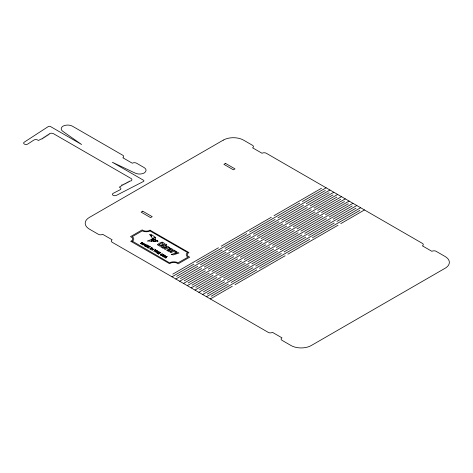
<?xml version="1.0" encoding="UTF-8"?>
<svg xmlns="http://www.w3.org/2000/svg" width="473" height="473" viewBox="0 0 473 473"><rect width="100%" height="100%" fill="white"/><g stroke="black" fill="none" stroke-linecap="round" stroke-linejoin="round"><path stroke-width="0.71" d="M142.349 242.673L141.244 244.009L143.893 243.494L142.113 244.511L142.391 244.671L144.49 243.459L141.705 243.902L142.881 242.525L142.479 242.294L140.375 243.506L142.414 242.637M150.03 230.18L188.928 252.576A4.943 2.856 0 0 0 189.714 257.158L178.085 263.875L177.718 263.55A4.943 2.856 0 0 0 169.618 263.721L130.755 241.283L131.263 241.029A4.955 2.862 0 0 0 130.501 236.63L142.178 229.884A4.955 2.862 0 0 0 150.042 230.185M172.781 274.133L218.455 247.763M221.157 246.202L271.336 217.231M274.038 215.67L321.51 188.26M171.995 276.8L193.93 264.135M196.632 262.574L246.811 233.603M249.513 232.042L299.693 203.071M302.401 201.51L326.134 187.811M176.612 276.344L222.286 249.975M224.994 248.414L275.174 219.442M277.876 217.882L325.347 190.477M175.826 279.011L197.761 266.346M200.469 264.785L250.649 235.814M253.351 234.253L303.53 205.282M306.232 203.721L329.965 190.022M180.45 278.562L226.124 252.192M228.826 250.631L279.005 221.66M281.713 220.099L329.178 192.688M179.663 281.228L201.599 268.563M204.301 267.003L254.48 238.031M257.188 236.47L307.367 207.499M310.069 205.938L333.802 192.233M184.281 280.773L229.955 254.403M232.663 252.842L282.842 223.871M285.544 222.31L333.016 194.906M183.494 283.439L205.43 270.775M208.138 269.214L258.317 240.243M261.019 238.682L311.199 209.71M313.906 208.15L337.633 194.45M188.118 282.984L233.792 256.62M236.494 255.053L286.673 226.088M289.381 224.521L336.847 197.117M187.332 285.657L209.267 272.992M211.969 271.431L262.148 242.46M264.856 240.899L315.036 211.928M317.738 210.367L341.471 196.662M191.949 285.201L237.623 258.832M240.331 257.271L290.511 228.299M293.213 226.738L340.684 199.334M191.163 287.868L213.104 275.203M215.806 273.642L265.986 244.671M268.688 243.11L318.867 214.139M321.575 212.578L345.308 198.879M195.787 287.413L241.461 261.043M244.163 259.482L294.342 230.511M297.05 228.95L344.515 201.545M195 290.085L216.936 277.42M219.638 275.86L269.817 246.888M272.525 245.327L322.704 216.356M325.406 214.795L349.139 201.09M199.624 289.63L245.298 263.26M248 261.699L298.179 232.728M300.881 231.167L348.353 203.757M198.831 292.296L220.773 279.632M223.475 278.071L273.654 249.1M276.356 247.539L326.536 218.567M329.243 217.006L352.976 203.307M203.455 291.841L249.129 265.471M251.831 263.91L302.011 234.939M304.718 233.378L352.19 205.974M202.669 294.513L224.604 281.843M227.312 280.282L277.491 251.311M280.193 249.75L330.373 220.785M333.075 219.218L356.808 205.519M207.292 294.058L252.966 267.688M255.668 266.128L305.848 237.156M308.55 235.595L356.021 208.185M206.506 296.725L228.441 284.06M231.143 282.499L281.323 253.528M284.025 251.967L334.204 222.996M336.912 221.435L360.645 207.73M211.124 296.269L256.798 269.9M259.506 268.339L309.685 239.368M312.387 237.807L359.858 210.402M210.337 298.936L232.273 286.271M234.98 284.711L285.16 255.739M287.862 254.178L338.041 225.207M340.743 223.646L364.476 209.947M166.969 250.235L166.969 250.312A1.082 0.627 0 0 0 167.064 250.542C169.157 251.695 170.091 252.251 172.574 249.785A1.064 0.615 0 0 0 172.61 249.531L172.196 249.023A4.505 2.602 0 0 0 171.693 248.715L170.641 248.396A1.283 0.739 0 0 0 170.162 248.414C168.199 249.023 170.877 248.857 171.386 249.437C170.7 250.359 169.559 249.206 168.648 249.295A1.153 0.668 0 0 0 168.27 249.324L166.969 250.235M155.321 239.994L155.256 241.354L153.081 240.515L152.519 239.403L155.321 239.994M148.102 245.812L146.524 246.746A1.023 0.591 0 0 1 146.051 246.705L144.773 246.043L146.872 244.831L147.984 245.522A1.094 0.633 0 0 1 148.102 245.812M155.534 237.558L155.304 239.781L152.418 239.161L152.241 238.776L155.534 237.558M121.892 185.026L121.833 185.641L119.338 187.142L120.544 187.923A2.678 1.543 0 0 1 119.988 189.833L113.13 193.356A2.395 1.384 0 0 0 113.13 195.314A2.395 1.384 0 0 0 116.518 195.314L143.42 181.496A1.508 0.869 0 0 0 143.479 180.231L112.361 162.269L135.302 173.159A6.693 3.867 0 0 0 143.881 173.124L144.484 172.775A6.693 3.867 0 0 0 144.088 167.554L136.543 163.203A3.009 1.738 0 0 0 132.286 163.203L122.82 157.74A3.009 1.738 0 0 0 122.82 155.28L72.44 126.19A6.693 3.867 0 0 0 63.394 125.972L62.785 126.303A6.693 3.867 0 0 0 62.72 131.258L81.593 144.502L50.469 126.533A1.508 0.869 0 0 0 48.317 126.545L24.354 142.101A2.395 1.384 0 0 0 24.354 144.058A2.395 1.384 0 0 0 27.736 144.058L33.837 140.097A2.678 1.543 0 0 1 37.154 139.777L38.496 140.475L41.11 139.032L42.168 138.997L42.109 138.382L43.173 138.347L43.108 137.732L44.172 137.696L44.107 137.081L45.172 137.046L45.112 136.437L46.171 136.401L46.112 135.786L47.176 135.751L47.111 135.136L48.175 135.101L48.11 134.486L49.174 134.45L49.168 133.8A3.009 1.738 0 0 1 53.55 133.723L131.021 178.457A3.009 1.738 0 0 1 130.897 180.982L129.768 180.982L129.708 181.597L128.644 181.561L128.585 182.17L127.521 182.135L127.456 182.749L126.392 182.714L126.332 183.329L125.268 183.293L125.209 183.908L124.145 183.867L124.08 184.482L123.021 184.446L122.956 185.061L121.892 185.026M166.939 246.262L165.656 247.509L163.498 248.248A1.2 0.692 0 0 1 162.99 248.183C162.127 248.29 162.269 246.865 161.76 247.426L160.838 246.894L165.828 244.015L166.792 244.571L165.213 245.487L165.751 245.481A1.159 0.668 0 0 1 166.206 245.576L166.821 245.972A1.2 0.692 0 0 1 166.939 246.262M160.755 254.852L161.624 255.331L163.741 254.569L161.713 255.556A0.899 0.52 0 0 1 161.293 255.538L160.4 255.024A0.899 0.52 0 0 1 160.371 254.781L162.369 253.776L160.779 254.799M164.935 255.633L165.036 256.035L165.272 255.822A0.792 0.455 0 0 0 165.314 255.603L164.267 254.977A0.81 0.467 0 0 0 163.741 255.03L163.362 255.249A0.603 0.349 0 0 0 163.309 255.379L164.001 256.348L162.688 256.088A0.627 0.361 0 0 1 162.677 255.934L162.611 255.562L162.363 255.775A0.851 0.491 0 0 0 162.298 256.005L163.646 256.738A0.763 0.443 0 0 0 163.93 256.697L164.368 256.461A0.686 0.396 0 0 0 164.438 256.271L163.77 255.302L164.935 255.633M168.252 250.353L168.376 250.607A0.922 0.532 0 0 0 168.755 250.737L168.908 250.755A0.739 0.426 0 0 0 169.31 250.714L170.292 250.187L169.204 249.939A0.662 0.384 0 0 0 168.79 249.981L168.293 250.288M162.783 247.072C165.645 248.757 166.803 243.489 162.783 247.072M158.969 244.807C163.303 247.03 164.9 239.551 158.969 244.807M157.722 244.559L157.704 244.636A1.679 0.97 0 0 0 157.763 245.014L159.567 246.055A1.679 0.97 0 0 0 160.229 246.09L162.765 245.132L164.433 243.666A1.679 0.97 0 0 0 164.368 243.282L162.564 242.241A1.691 0.976 0 0 0 161.778 242.217L159.371 243.169L157.722 244.559M147.706 245.842L146.565 246.516L145.306 246.072L146.92 245.138L147.665 245.635A0.727 0.42 0 0 1 147.706 245.842M152.135 239.35L151.537 240.946L155.203 241.561L152.702 240.633L152.135 239.35M152.395 248.485L151.774 250.087L152.099 250.276L154.198 249.064L152.217 249.892L152.862 248.29L152.531 248.1L150.432 249.312L152.395 248.485M151.815 239.373L151.153 241.076L151.768 241.171L147.334 241.035L151.815 239.373M145.867 244.251L144.525 245.901L144.206 245.718L144.626 245.239L143.798 244.76L142.645 244.819L145.867 244.251M167.123 256.52L165.775 258.169L165.461 257.992L165.881 257.507L165.053 257.028L163.9 257.087L167.123 256.52M145.377 244.328L144.762 245.044L144.111 244.671L145.377 244.328M166.626 256.603L166.017 257.318L165.367 256.94L166.626 256.603M175.944 251.275C174.803 253.623 173.077 254.208 171.244 254.326L173.153 254.917L178.977 253.031L178.014 252.47L174.909 253.682L176.949 251.861L175.944 251.275M132.422 241.195L169.529 262.822A5.995 3.465 0 0 1 178.019 262.817L187.988 257.152A5.995 3.459 0 0 1 187.568 252.517L150.089 230.995A5.995 3.459 0 0 1 142.284 230.877L132.221 236.689A5.995 3.459 0 0 1 132.416 241.195M223.262 140.126L89.403 217.409A14.344 8.277 0 0 0 89.403 229.115L98.425 234.324A3.009 1.738 0 0 0 102.682 234.324L112.148 239.793A3.009 1.738 0 0 0 112.148 242.247L268.262 332.383A3.009 1.738 0 0 0 272.525 332.383L281.985 337.846A3.009 1.738 0 0 0 281.985 340.306L291.007 345.515A14.344 8.277 0 0 0 311.293 345.515L445.152 268.232A14.344 8.277 0 0 0 445.152 256.52L436.124 251.311A3.009 1.738 0 0 0 431.867 251.311L422.401 245.848A3.009 1.738 0 0 0 422.401 243.388L266.287 153.258A3.009 1.738 0 0 0 262.03 153.258L252.564 147.795A3.009 1.738 0 0 0 252.564 145.335L243.542 140.126A14.344 8.277 0 0 0 223.262 140.126M142.74 211.2L141.12 212.135L150.585 217.604L152.205 216.664L142.74 211.2M225.526 163.404L223.9 164.344L233.366 169.807L234.986 168.873L225.526 163.404M148.948 246.031L146.849 247.243L148.404 248.142L147.375 247.261L148.09 246.847L149.255 247.521L148.333 246.705L148.965 246.338L150.479 246.912L148.948 246.031M151.821 247.692L149.722 248.904L152.105 247.852L151.821 247.692M155.191 249.632L155.647 250.187L153.796 251.258L155.93 250.347L156.894 250.619L155.191 249.632M157.178 250.779L155.079 251.997L156.338 251.589L157.438 252.221L156.451 252.789L156.74 252.954L158.845 251.742L157.686 252.079L156.593 251.447L157.462 250.944L157.178 250.779M168.092 246.74L164.332 248.916L165.296 249.472L167.933 248.023A0.816 0.473 0 0 1 168.4 248.006C172.479 248.272 167.673 247.261 169.015 247.278L168.092 246.74M159.383 252.056L157.284 253.268L158.833 254.167L157.805 253.28L158.52 252.866L159.933 253.404L158.762 252.73L159.401 252.363L160.915 252.937L159.383 252.056M173.78 250.028L170.02 252.198L170.984 252.753L173.621 251.305A0.816 0.473 0 0 1 174.088 251.287C178.185 251.547 173.343 250.554 174.703 250.56L173.78 250.028M155.428 237.375L152.194 238.581L151.035 234.36L155.428 237.375M157.775 240.893L157.077 241.129L157.876 241.839L157.775 240.893M157.722 240.757L155.629 241.425L155.593 240.03L157.722 240.757M150.922 235.359L149.699 234.525L151.295 236.488L150.922 235.359"/></g></svg>
